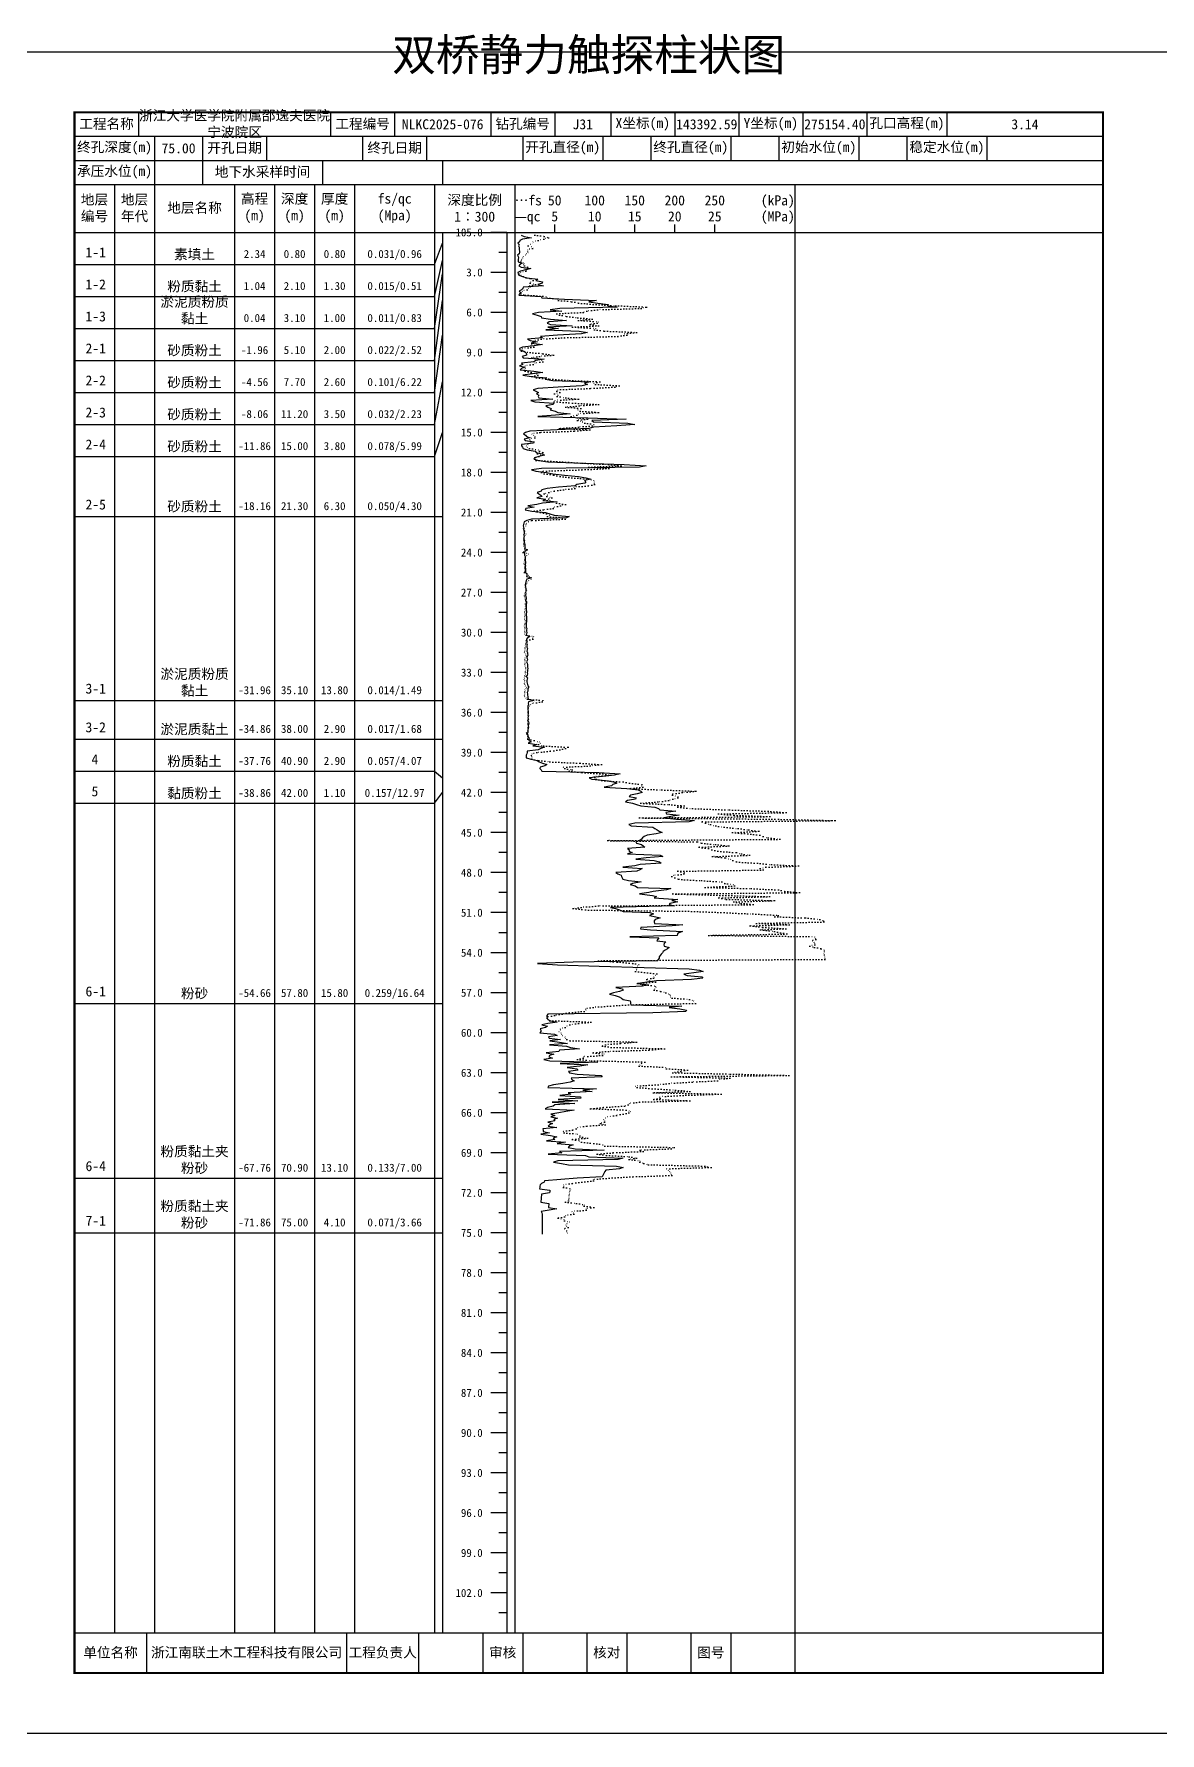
# Model space of a CAD drawing. Extents: x 297 to 65340, y 0 to 425.
# Drawn here: x 9216.9 to 9498.3, y 0 to 424.6 of the extents above; entities that cross this region are included whole.
import ezdxf
from ezdxf.enums import TextEntityAlignment as Align

# ---------------------------------------------------------------- set-up
doc = ezdxf.new("R2010")
doc.units = 0
doc.linetypes.add('DOT', pattern=[6.35, 0, -6.35])
doc.layers.add('FRAME', color=7, linetype='CONTINUOUS')
doc.layers.add('STRATUM', color=7, linetype='CONTINUOUS')
doc.styles.add('ST', font='')
doc.styles.get('ST').set_extended_font_data('SimSun')

msp = doc.modelspace()

# ---------------------------------------------------------------- linework, layer by layer
at = {"layer": 'FRAME', "color": 245, "linetype": 'Continuous'}
msp.add_lwpolyline([(9207, 0), (9504, 0), (9504, 420), (9207, 420)], close=True, dxfattribs=at)
at = {"layer": 'FRAME', "linetype": 'Continuous', "const_width": 0.5}
msp.add_lwpolyline([(9227, 15), (9484, 15), (9484, 405), (9227, 405)], close=True, dxfattribs=at)
at = {"layer": 'FRAME', "color": 0, "linetype": 'Continuous'}
for points in [[(9243, 405), (9243, 399)], [(9291, 405), (9291, 399)], [(9307, 405), (9307, 399)], [(9331, 405), (9331, 399)], [(9347, 405), (9347, 399)], [(9361, 405), (9361, 399)], [(9377, 405), (9377, 399)], [(9393, 405), (9393, 399)], [(9409, 405), (9409, 399)], [(9425, 405), (9425, 399)], [(9445, 405), (9445, 399)], [(9484, 405), (9484, 399)], [(9227, 399), (9484, 399)], [(9247, 399), (9247, 393)], [(9259, 399), (9259, 393)], [(9275, 399), (9275, 393)], [(9299, 399), (9299, 393)], [(9315, 399), (9315, 393)], [(9339, 399), (9339, 393)], [(9359, 399), (9359, 393)], [(9371, 399), (9371, 393)], [(9391, 399), (9391, 393)], [(9403, 399), (9403, 393)], [(9423, 399), (9423, 393)], [(9435, 399), (9435, 393)], [(9455, 399), (9455, 393)], [(9484, 399), (9484, 393)], [(9227, 393), (9484, 393)], [(9247, 393), (9247, 387)], [(9259, 393), (9259, 387)], [(9289, 393), (9289, 387)], [(9319, 393), (9319, 387)], [(9227, 387), (9484, 387)], [(9237, 387), (9237, 25)], [(9247, 387), (9247, 25)], [(9267, 387), (9267, 25)], [(9277, 387), (9277, 25)], [(9287, 387), (9287, 25)], [(9297, 387), (9297, 25)], [(9317, 387), (9317, 25)], [(9337, 387), (9337, 25)], [(9407, 387), (9407, 25)], [(9227, 375), (9484, 375)], [(9319, 375), (9319, 25)], [(9335, 375), (9335, 25)], [(9347, 375), (9347, 377)], [(9357, 375), (9357, 377)], [(9367, 375), (9367, 377)], [(9377, 375), (9377, 377)], [(9387, 375), (9387, 377)], [(9227, 25), (9484, 25)], [(9245, 25), (9245, 15)], [(9295, 25), (9295, 15)], [(9313, 25), (9313, 15)], [(9329, 25), (9329, 15)], [(9339, 25), (9339, 15)], [(9355, 25), (9355, 15)], [(9365, 25), (9365, 15)], [(9381, 25), (9381, 15)], [(9391, 25), (9391, 15)], [(9407, 25), (9407, 15)]]:
    msp.add_lwpolyline(points, dxfattribs=at)
at = {"layer": 'STRATUM', "linetype": 'Continuous'}
for points in [[(9335, 375), (9331, 375)], [(9338.62, 374.33), (9339.34, 374), (9341.2, 373.67), (9338.94, 373.33), (9338.3, 373), (9338.2, 372.67), (9337.82, 372.33), (9338.1, 372), (9337.96, 371.67), (9338.14, 371.33), (9338.14, 371), (9338.1, 370.67), (9338.24, 370.33), (9338.24, 370), (9338.1, 369.67), (9337.72, 369.33), (9337.84, 369), (9337.92, 368.67), (9337.88, 368.33), (9337.86, 368), (9337.9, 367.67), (9338.9, 367.33), (9338.28, 367), (9338.02, 366.67), (9338.62, 366.33), (9341.02, 366), (9339.8, 365.67), (9338.42, 365.33), (9337.82, 365), (9337.84, 364.67), (9338.02, 364.33), (9338.92, 364), (9340, 363.67), (9342.82, 363.33), (9342.24, 363), (9343.94, 362.67), (9343.9, 362.33), (9342.76, 362), (9344.22, 361.67), (9339.14, 361.33), (9339.04, 361), (9338.7, 360.67), (9338.14, 360.33), (9338.42, 360), (9338.18, 359.67), (9338.06, 359.33), (9343.64, 359), (9343.78, 358.67), (9349.46, 358.33), (9357.42, 358), (9355.5, 357.67), (9357.74, 357.33), (9360.32, 357), (9360.24, 356.67), (9362.64, 356.33), (9348.28, 356), (9345.9, 355.67), (9348.78, 355.33), (9342.98, 355), (9341.48, 354.67), (9342.6, 354.33), (9343.62, 354), (9343.68, 353.67), (9345.98, 353.33), (9349.92, 353), (9345.64, 352.67), (9345.1, 352.33), (9345.98, 352), (9351.34, 351.67), (9345.28, 351.33), (9347.96, 351), (9344.74, 350.67), (9353.14, 350.33), (9355.18, 350), (9353.72, 349.67), (9347.7, 349.33), (9343.48, 349), (9343.92, 348.67), (9340.16, 348.33), (9340.9, 348), (9342.72, 347.67), (9341.08, 347.33), (9343.98, 347), (9341.88, 346.67), (9338.94, 346.33), (9338.22, 346), (9338.28, 345.67), (9339.32, 345.33), (9339.8, 345), (9339.96, 344.67), (9339.96, 344.33), (9338.86, 344), (9339.1, 343.67), (9344.38, 343.33), (9342.24, 343), (9341.78, 342.67), (9338.74, 342.33), (9339.04, 342), (9338.16, 341.67), (9339.5, 341.33), (9338.66, 341), (9338.34, 340.67), (9341.8, 340.33), (9344.02, 340), (9341.42, 339.67), (9339.06, 339.33), (9341.08, 339), (9345.02, 338.67), (9344.62, 338.33), (9346.54, 338), (9355.84, 337.67), (9354.42, 337.33), (9355.18, 337), (9353.82, 336.67), (9347.88, 336.33), (9342.78, 336), (9341.6, 335.67), (9342.24, 335.33), (9342.92, 335), (9342.44, 334.67), (9343.04, 334.33), (9342.84, 334), (9343.06, 333.67), (9346.54, 333.33), (9341, 333), (9342.04, 332.67), (9346.78, 332.33), (9346.6, 332), (9344.78, 331.67), (9345.24, 331.33), (9346.1, 331), (9345.9, 330.67), (9347.1, 330.33), (9347.78, 330), (9350.86, 329.67), (9347.22, 329.33), (9342.82, 329), (9355.26, 328.67), (9364.86, 328.33), (9356.28, 328), (9356.7, 327.67), (9365.24, 327.33), (9366.98, 327), (9362.56, 326.67), (9356.68, 326.33), (9355.54, 326), (9347.6, 325.67), (9340.78, 325.33), (9339.68, 325), (9339.24, 324.67), (9339.72, 324.33), (9339.96, 324), (9340.84, 323.67), (9339.36, 323.33), (9339.62, 323), (9341.86, 322.67), (9341.66, 322.33), (9338.72, 322), (9338.74, 321.67), (9338.96, 321.33), (9339.12, 321), (9340.08, 320.67), (9342.08, 320.33), (9342.34, 320), (9343.84, 319.67), (9344.48, 319.33), (9343, 319), (9341.92, 318.67), (9341.8, 318.33), (9343.02, 318), (9345.26, 317.67), (9354.16, 317.33), (9364.38, 317), (9369.84, 316.67), (9368.2, 316.33), (9343.72, 316), (9341.16, 315.67), (9342.26, 315.33), (9344.98, 315), (9346.54, 314.67), (9349.46, 314.33), (9352.94, 314), (9354.76, 313.67), (9356.02, 313.33), (9354.48, 313), (9354.8, 312.67), (9354.56, 312.33), (9352.56, 312), (9352.08, 311.67), (9347.98, 311.33), (9345.14, 311), (9343.8, 310.67), (9343.58, 310.33), (9342.64, 310), (9343.04, 309.67), (9343.54, 309.33), (9343.9, 309), (9342.56, 308.67), (9344.66, 308.33), (9344.04, 308), (9347.64, 307.67), (9343.96, 307.33), (9342.54, 307), (9340.26, 306.67), (9341.86, 306.33), (9339.78, 306), (9339.58, 305.67), (9341.3, 305.33), (9344.66, 305), (9345.82, 304.67), (9346.86, 304.33), (9350.58, 304), (9349.96, 303.67), (9341.16, 303.33), (9340.06, 303), (9339.4, 302.67), (9339.26, 302.33), (9339.22, 302), (9339.14, 301.67), (9339.22, 301.33), (9339.26, 301), (9339.18, 300.67), (9339.46, 300.33), (9339.4, 300), (9339.36, 299.67), (9339.24, 299.33), (9339.36, 299), (9339.32, 298.67), (9339.32, 298.33), (9339.42, 298), (9339.4, 297.67), (9339.42, 297.33), (9339.5, 297), (9339.52, 296.67), (9339.54, 296.33), (9339.44, 296), (9340.2, 295.67), (9339.64, 295.33), (9339.46, 295), (9339.42, 294.67), (9339.48, 294.33), (9339.6, 294), (9339.62, 293.67), (9339.6, 293.33), (9339.62, 293), (9339.68, 292.67), (9339.7, 292.33), (9339.62, 292), (9339.72, 291.67), (9339.62, 291.33), (9339.66, 291), (9339.7, 290.67), (9339.72, 290.33), (9339.66, 290), (9340, 289.67), (9340.06, 289.33), (9339.96, 289), (9341.2, 288.67), (9340, 288.33), (9339.88, 288), (9339.76, 287.67), (9339.68, 287.33), (9339.62, 287), (9339.64, 286.67), (9339.68, 286.33), (9339.78, 286), (9339.78, 285.67), (9339.78, 285.33), (9339.74, 285), (9339.78, 284.67), (9339.68, 284.33), (9339.8, 284), (9339.86, 283.67), (9339.86, 283.33), (9339.74, 283), (9339.98, 282.67), (9339.92, 282.33), (9339.9, 282), (9339.9, 281.67), (9339.9, 281.33), (9339.9, 281), (9339.86, 280.67), (9339.96, 280.33), (9339.92, 280), (9339.9, 279.67), (9339.88, 279.33), (9339.96, 279), (9339.96, 278.67), (9339.94, 278.33), (9339.96, 278), (9339.94, 277.67), (9339.84, 277.33), (9339.88, 277), (9339.88, 276.67), (9339.9, 276.33), (9340.04, 276), (9339.94, 275.67), (9339.96, 275.33), (9340.02, 275), (9339.96, 274.67), (9339.9, 274.33), (9340.76, 274), (9340.16, 273.67), (9339.96, 273.33), (9339.98, 273), (9340.08, 272.67), (9339.96, 272.33), (9340.08, 272), (9340.04, 271.67), (9340.04, 271.33), (9340.2, 271), (9340.1, 270.67), (9340, 270.33), (9340.18, 270), (9340.16, 269.67), (9340.32, 269.33), (9340.12, 269), (9340.06, 268.67), (9340.24, 268.33), (9340.08, 268), (9339.96, 267.67), (9340.14, 267.33), (9340.22, 267), (9340.16, 266.67), (9340.2, 266.33), (9340.3, 266), (9340.22, 265.67), (9340.2, 265.33), (9340.08, 265), (9340.24, 264.67), (9340.08, 264.33), (9339.88, 264), (9340.2, 263.67), (9340.12, 263.33), (9340.06, 263), (9340.06, 262.67), (9340.14, 262.33), (9340.22, 262), (9340.28, 261.67), (9340.54, 261.33), (9340.32, 261), (9340.26, 260.67), (9340.26, 260.33), (9340.08, 260), (9340.2, 259.67), (9340.24, 259.33), (9340.28, 259), (9340.32, 258.67), (9340.44, 258.33), (9341.9, 258), (9340.44, 257.67), (9340.4, 257.33), (9340.44, 257), (9340.26, 256.67), (9340.32, 256.33), (9340.28, 256), (9340.26, 255.67), (9340.4, 255.33), (9340.36, 255), (9340.34, 254.67), (9340.26, 254.33), (9340.4, 254), (9340.32, 253.67), (9340.48, 253.33), (9340.32, 253), (9340.46, 252.67), (9340.52, 252.33), (9340.46, 252), (9340.4, 251.67), (9340.46, 251.33), (9340.34, 251), (9340.26, 250.67), (9340.26, 250.33), (9340.32, 250), (9339.92, 249.67), (9340.32, 249.33), (9340.28, 249), (9340.52, 248.67), (9340.6, 248.33), (9340.52, 248), (9341.14, 247.67), (9340.4, 247.33), (9342.5, 247), (9341.54, 246.67), (9344.48, 246.33), (9343.5, 246), (9342.84, 245.67), (9340.14, 245.33), (9340.08, 245), (9340, 244.67), (9339.9, 244.33), (9339.9, 244), (9339.9, 243.67), (9341.14, 243.33), (9342.64, 243), (9343.08, 242.67), (9343.92, 242.33), (9345.02, 242), (9344.5, 241.67), (9343.34, 241.33), (9343.32, 241), (9343.64, 240.67), (9343.78, 240.33), (9358, 240), (9363.36, 239.67), (9361.9, 239.33), (9358.98, 239), (9355.64, 238.67), (9356.3, 238.33), (9359.68, 238), (9361.66, 237.67), (9362.5, 237.33), (9361.54, 237), (9361.16, 236.67), (9359.36, 236.33), (9365.04, 236), (9367.84, 235.67), (9368.54, 235.33), (9368.82, 235), (9367.64, 234.67), (9365.96, 234.33), (9365.64, 234), (9367.32, 233.67), (9367.18, 233.33), (9365.18, 233), (9364.66, 232.67), (9366.4, 232.33), (9367.46, 232), (9368.56, 231.67), (9371.98, 231.33), (9372.92, 231), (9373.24, 230.67), (9377.3, 230.33), (9374.8, 230), (9374.9, 229.67), (9378.1, 229.33), (9376.02, 229), (9374.38, 228.67), (9377.42, 228.33), (9381.92, 228), (9380.6, 227.67), (9367.04, 227.33), (9365.5, 227), (9366.14, 226.67), (9371.52, 226.33), (9371.98, 226), (9372.64, 225.67), (9373.14, 225.33), (9373.84, 225), (9372.38, 224.67), (9370.14, 224.33), (9369.32, 224), (9368.96, 223.67), (9368.72, 223.33), (9368.3, 223), (9367.28, 222.67), (9367.44, 222.33), (9368.72, 222), (9369.14, 221.67), (9369.5, 221.33), (9365.22, 221), (9365.68, 220.67), (9365.48, 220.33), (9366.32, 220), (9365.18, 219.67), (9373.34, 219.33), (9374.04, 219), (9369.82, 218.67), (9367.24, 218.33), (9371.82, 218), (9373.18, 217.67), (9373.64, 217.33), (9368.38, 217), (9367, 216.67), (9364.02, 216.33), (9368.86, 216), (9368.28, 215.67), (9367.56, 215.33), (9362.28, 215), (9362.76, 214.67), (9363.6, 214.33), (9363.72, 214), (9363.82, 213.67), (9364.06, 213.33), (9365.44, 213), (9368.58, 212.67), (9366.44, 212.33), (9365.86, 212), (9367.12, 211.67), (9367.72, 211.33), (9376.02, 211), (9374.94, 210.67), (9371.58, 210.33), (9370.5, 210), (9368.22, 209.67), (9371.42, 209.33), (9372.46, 209), (9371.84, 208.67), (9377.76, 208.33), (9376.24, 208), (9377.78, 207.67), (9375.74, 207.33), (9375.64, 207), (9376.92, 206.67), (9360.96, 206.33), (9362.16, 206), (9363.2, 205.67), (9364.12, 205.33), (9370.78, 205), (9371.66, 204.67), (9370.7, 204.33), (9372.28, 204), (9373.36, 203.67), (9372.14, 203.33), (9371.86, 203), (9371.88, 202.67), (9371.9, 202.33), (9379.02, 202), (9376.34, 201.67), (9368.52, 201.33), (9368.42, 201), (9370.96, 200.67), (9378.92, 200.33), (9378, 200), (9377.7, 199.67), (9377.6, 199.33), (9365.74, 199), (9372.98, 198.67), (9372.68, 198.33), (9372.5, 198), (9374.74, 197.67), (9374.32, 197.33), (9374.3, 197), (9374.32, 196.67), (9375.64, 196.33), (9375.18, 196), (9374.56, 195.67), (9374.1, 195.33), (9373.9, 195), (9373.6, 194.67), (9373.36, 194.33), (9373.14, 194), (9373.08, 193.67), (9372.88, 193.33), (9372.56, 193), (9351.6, 192.67), (9342.68, 192.33), (9347.66, 192), (9358.14, 191.67), (9369.32, 191.33), (9380.58, 191), (9383.16, 190.67), (9384.08, 190.33), (9381.76, 190), (9379.24, 189.67), (9380.08, 189.33), (9383.8, 189), (9384.02, 188.67), (9381.2, 188.33), (9372.4, 188), (9369.98, 187.67), (9367.86, 187.33), (9370.42, 187), (9368.96, 186.67), (9362.24, 186.33), (9363.94, 186), (9364.14, 185.67), (9363.22, 185.33), (9361.68, 185), (9360.68, 184.67), (9362.1, 184.33), (9363.14, 184), (9363.66, 183.67), (9364.12, 183.33), (9365.86, 183), (9365.9, 182.67), (9365.96, 182.33), (9366, 182), (9378.78, 181.67), (9375.56, 181.33), (9378.24, 181), (9379.92, 180.67), (9379.8, 180.33), (9371.5, 180), (9345.28, 179.67), (9345, 179.33), (9345.04, 179), (9345.12, 178.67), (9345.24, 178.33), (9345.96, 178), (9347.62, 177.67), (9345.24, 177.33), (9343.76, 177), (9345.18, 176.67), (9344.7, 176.33), (9343.4, 176), (9343.52, 175.67), (9343.56, 175.33), (9343.24, 175), (9346.94, 174.67), (9347.58, 174.33), (9345.44, 174), (9345.58, 173.67), (9348.44, 173.33), (9345.78, 173), (9348.16, 172.67), (9350.22, 172.33), (9345.7, 172), (9349.96, 171.67), (9350.94, 171.33), (9353.22, 171), (9348.2, 170.67), (9348.04, 170.33), (9344.86, 170), (9346.74, 169.67), (9345.66, 169.33), (9345.54, 169), (9346.46, 168.67), (9344.3, 168.33), (9345.82, 168), (9357.78, 167.67), (9348.34, 167.33), (9355.3, 167), (9353.26, 166.67), (9350.14, 166.33), (9352.64, 166), (9352.76, 165.67), (9350.42, 165.33), (9350.66, 165), (9352.58, 164.67), (9358.6, 164.33), (9358.88, 164), (9351.14, 163.67), (9351.24, 163.33), (9351.86, 163), (9350.84, 162.67), (9349.06, 162.33), (9346.7, 162), (9345.44, 161.67), (9345.26, 161.33), (9357.42, 161), (9354, 160.67), (9356.4, 160.33), (9350.32, 160), (9351, 159.67), (9348.24, 159.33), (9353.46, 159), (9353.5, 158.67), (9347.88, 158.33), (9352.74, 158), (9346.36, 157.67), (9352.06, 157.33), (9347.02, 157), (9346.6, 156.67), (9345.16, 156.33), (9344.6, 156), (9351.88, 155.67), (9349.8, 155.33), (9348.02, 155), (9346, 154.67), (9347, 154.33), (9346.06, 154), (9347.66, 153.67), (9346.76, 153.33), (9347.06, 153), (9345.32, 152.67), (9346.46, 152.33), (9345.66, 152), (9345.36, 151.67), (9347.54, 151.33), (9344.06, 151), (9344.12, 150.67), (9344.14, 150.33), (9345.7, 150), (9343.54, 149.67), (9345.96, 149.33), (9347.5, 149), (9346.6, 148.67), (9347.04, 148.33), (9344.96, 148), (9349.7, 147.67), (9347.6, 147.33), (9351.6, 147), (9350.62, 146.67), (9350.32, 146.33), (9352.08, 146), (9359.32, 145.67), (9348.22, 145.33), (9348.8, 145), (9345.4, 144.67), (9354.68, 144.33), (9355.56, 144), (9364.04, 143.67), (9362.78, 143.33), (9347.82, 143), (9346.68, 142.67), (9348.66, 142.33), (9350.46, 142), (9362.4, 141.67), (9364.08, 141.33), (9363.2, 141), (9359.8, 140.67), (9359.54, 140.33), (9359.32, 140), (9359.16, 139.67), (9359, 139.33), (9358.88, 139), (9352.62, 138.67), (9348.54, 138.33), (9344.48, 138), (9344.4, 137.67), (9343.68, 137.33), (9343.4, 137), (9343.32, 136.67), (9343.28, 136.33), (9343.22, 136), (9345.82, 135.67), (9345.74, 135.33), (9345.7, 135), (9343.68, 134.67), (9343.66, 134.33), (9343.62, 134), (9343.58, 133.67), (9343.58, 133.33), (9343.56, 133), (9343.54, 132.67), (9345.52, 132.33), (9345.5, 132), (9345.44, 131.67), (9345.44, 131.33), (9347.56, 131), (9345.58, 130.67), (9343.58, 130.33), (9343.74, 130), (9343.84, 129.67), (9343.86, 129.33), (9343.88, 129), (9343.88, 128.67), (9343.86, 128.33), (9343.86, 128), (9343.86, 127.67), (9343.86, 127.33), (9343.86, 127), (9343.86, 126.67), (9343.86, 126.33), (9343.86, 126), (9343.84, 125.67), (9343.84, 125.33), (9343.84, 125), (9343.84, 124.67)], [(9317, 367), (9319, 372.33)], [(9335, 370), (9333, 370)], [(9227, 367), (9237, 367)], [(9237, 367), (9247, 367)], [(9247, 367), (9267, 367)], [(9267, 367), (9277, 367)], [(9277, 367), (9287, 367)], [(9287, 367), (9297, 367)], [(9297, 367), (9317, 367)], [(9317, 359), (9319, 368)], [(9317, 351), (9319, 364.67)], [(9335, 365), (9331, 365)], [(9227, 359), (9237, 359)], [(9237, 359), (9247, 359)], [(9247, 359), (9267, 359)], [(9267, 359), (9277, 359)], [(9277, 359), (9287, 359)], [(9287, 359), (9297, 359)], [(9297, 359), (9317, 359)], [(9317, 343), (9319, 358)], [(9335, 360), (9333, 360)], [(9335, 355), (9331, 355)], [(9227, 351), (9237, 351)], [(9237, 351), (9247, 351)], [(9247, 351), (9267, 351)], [(9267, 351), (9277, 351)], [(9277, 351), (9287, 351)], [(9287, 351), (9297, 351)], [(9297, 351), (9317, 351)], [(9317, 335), (9319, 349.33)], [(9335, 350), (9333, 350)], [(9335, 345), (9331, 345)], [(9227, 343), (9237, 343)], [(9237, 343), (9247, 343)], [(9247, 343), (9267, 343)], [(9267, 343), (9277, 343)], [(9277, 343), (9287, 343)], [(9287, 343), (9297, 343)], [(9297, 343), (9317, 343)], [(9335, 340), (9333, 340)], [(9317, 327), (9319, 337.67)], [(9227, 335), (9237, 335)], [(9237, 335), (9247, 335)], [(9247, 335), (9267, 335)], [(9267, 335), (9277, 335)], [(9277, 335), (9287, 335)], [(9287, 335), (9297, 335)], [(9297, 335), (9317, 335)], [(9335, 335), (9331, 335)], [(9227, 327), (9237, 327)], [(9237, 327), (9247, 327)], [(9247, 327), (9267, 327)], [(9267, 327), (9277, 327)], [(9277, 327), (9287, 327)], [(9287, 327), (9297, 327)], [(9297, 327), (9317, 327)], [(9335, 330), (9333, 330)], [(9317, 319), (9319, 325)], [(9335, 325), (9331, 325)], [(9227, 319), (9237, 319)], [(9237, 319), (9247, 319)], [(9247, 319), (9267, 319)], [(9267, 319), (9277, 319)], [(9277, 319), (9287, 319)], [(9287, 319), (9297, 319)], [(9297, 319), (9317, 319)], [(9335, 320), (9333, 320)], [(9335, 315), (9331, 315)], [(9335, 310), (9333, 310)], [(9227, 304), (9237, 304)], [(9237, 304), (9247, 304)], [(9247, 304), (9267, 304)], [(9267, 304), (9277, 304)], [(9277, 304), (9287, 304)], [(9287, 304), (9297, 304)], [(9297, 304), (9317, 304)], [(9317, 304), (9319, 304)], [(9335, 305), (9331, 305)], [(9335, 300), (9333, 300)], [(9335, 295), (9331, 295)], [(9335, 290), (9333, 290)], [(9335, 285), (9331, 285)], [(9335, 280), (9333, 280)], [(9335, 275), (9331, 275)], [(9335, 270), (9333, 270)], [(9335, 265), (9331, 265)], [(9335, 260), (9333, 260)], [(9227, 258), (9237, 258)], [(9237, 258), (9247, 258)], [(9247, 258), (9267, 258)], [(9267, 258), (9277, 258)], [(9277, 258), (9287, 258)], [(9287, 258), (9297, 258)], [(9297, 258), (9317, 258)], [(9317, 258), (9319, 258)], [(9335, 255), (9331, 255)], [(9227, 248.33), (9237, 248.33)], [(9237, 248.33), (9247, 248.33)], [(9247, 248.33), (9267, 248.33)], [(9267, 248.33), (9277, 248.33)], [(9277, 248.33), (9287, 248.33)], [(9287, 248.33), (9297, 248.33)], [(9297, 248.33), (9317, 248.33)], [(9317, 248.33), (9319, 248.33)], [(9335, 250), (9333, 250)], [(9335, 245), (9331, 245)], [(9227, 240.33), (9237, 240.33)], [(9237, 240.33), (9247, 240.33)], [(9247, 240.33), (9267, 240.33)], [(9267, 240.33), (9277, 240.33)], [(9277, 240.33), (9287, 240.33)], [(9287, 240.33), (9297, 240.33)], [(9297, 240.33), (9317, 240.33)], [(9317, 240.33), (9319, 238.67)], [(9335, 240), (9333, 240)], [(9317, 232.33), (9319, 235)], [(9335, 235), (9331, 235)], [(9227, 232.33), (9237, 232.33)], [(9237, 232.33), (9247, 232.33)], [(9247, 232.33), (9267, 232.33)], [(9267, 232.33), (9277, 232.33)], [(9277, 232.33), (9287, 232.33)], [(9287, 232.33), (9297, 232.33)], [(9297, 232.33), (9317, 232.33)], [(9335, 230), (9333, 230)], [(9335, 225), (9331, 225)], [(9335, 220), (9333, 220)], [(9335, 215), (9331, 215)], [(9335, 210), (9333, 210)], [(9335, 205), (9331, 205)], [(9335, 200), (9333, 200)], [(9335, 195), (9331, 195)], [(9335, 190), (9333, 190)], [(9335, 185), (9331, 185)], [(9227, 182.33), (9237, 182.33)], [(9237, 182.33), (9247, 182.33)], [(9247, 182.33), (9267, 182.33)], [(9267, 182.33), (9277, 182.33)], [(9277, 182.33), (9287, 182.33)], [(9287, 182.33), (9297, 182.33)], [(9297, 182.33), (9317, 182.33)], [(9317, 182.33), (9319, 182.33)], [(9335, 180), (9333, 180)], [(9335, 175), (9331, 175)], [(9335, 170), (9333, 170)], [(9335, 165), (9331, 165)], [(9335, 160), (9333, 160)], [(9335, 155), (9331, 155)], [(9335, 150), (9333, 150)], [(9335, 145), (9331, 145)], [(9227, 138.67), (9237, 138.67)], [(9237, 138.67), (9247, 138.67)], [(9247, 138.67), (9267, 138.67)], [(9267, 138.67), (9277, 138.67)], [(9277, 138.67), (9287, 138.67)], [(9287, 138.67), (9297, 138.67)], [(9297, 138.67), (9317, 138.67)], [(9317, 138.67), (9319, 138.67)], [(9335, 140), (9333, 140)], [(9335, 135), (9331, 135)], [(9335, 130), (9333, 130)], [(9227, 125), (9237, 125)], [(9237, 125), (9247, 125)], [(9247, 125), (9267, 125)], [(9267, 125), (9277, 125)], [(9277, 125), (9287, 125)], [(9287, 125), (9297, 125)], [(9297, 125), (9317, 125)], [(9317, 125), (9319, 125)], [(9335, 125), (9331, 125)], [(9335, 120), (9333, 120)], [(9335, 115), (9331, 115)], [(9335, 110), (9333, 110)], [(9335, 105), (9331, 105)], [(9335, 100), (9333, 100)], [(9335, 95), (9331, 95)], [(9335, 90), (9333, 90)], [(9335, 85), (9331, 85)], [(9335, 80), (9333, 80)], [(9335, 75), (9331, 75)], [(9335, 70), (9333, 70)], [(9335, 65), (9331, 65)], [(9335, 60), (9333, 60)], [(9335, 55), (9331, 55)], [(9335, 50), (9333, 50)], [(9335, 45), (9331, 45)], [(9335, 40), (9333, 40)], [(9335, 35), (9331, 35)], [(9335, 30), (9333, 30)]]:
    msp.add_lwpolyline(points, dxfattribs=at)
at = {"layer": 'STRATUM', "linetype": 'DOT', "ltscale": 0.1}
msp.add_lwpolyline([(9342, 374.33), (9344.38, 374), (9345.48, 373.67), (9344.28, 373.33), (9342.9, 373), (9341.6, 372.67), (9341.4, 372.33), (9341.04, 372), (9340.4, 371.67), (9341.82, 371.33), (9341.46, 371), (9340.18, 370.67), (9340.16, 370.33), (9340.34, 370), (9340.06, 369.67), (9339.7, 369.33), (9339.2, 369), (9339, 368.67), (9338.78, 368.33), (9338.62, 368), (9338.54, 367.67), (9339.36, 367.33), (9339.2, 367), (9339.44, 366.67), (9340.18, 366.33), (9339.5, 366), (9339.92, 365.67), (9339.82, 365.33), (9338.54, 365), (9338.2, 364.67), (9338.54, 364.33), (9339.14, 364), (9339.88, 363.67), (9341.04, 363.33), (9341.6, 363), (9340.94, 362.67), (9340.88, 362.33), (9342.16, 362), (9340.66, 361.67), (9340.84, 361.33), (9340.56, 361), (9340.1, 360.67), (9338.92, 360.33), (9338.66, 360), (9338.52, 359.67), (9339.62, 359.33), (9344.78, 359), (9345.06, 358.67), (9347.8, 358.33), (9347.96, 358), (9351.3, 357.67), (9352.94, 357.33), (9356.62, 357), (9362.24, 356.67), (9369.96, 356.33), (9368.64, 356), (9357.66, 355.67), (9355.02, 355.33), (9354.14, 355), (9347.5, 354.67), (9348.16, 354.33), (9350.04, 354), (9352.8, 353.67), (9356.36, 353.33), (9352.92, 353), (9357.9, 352.67), (9357.6, 352.33), (9355.9, 352), (9357.98, 351.67), (9351.44, 351.33), (9357.22, 351), (9356.92, 350.67), (9359.48, 350.33), (9367.42, 350), (9364.44, 349.67), (9365.02, 349.33), (9362.76, 349), (9349.46, 348.67), (9343.62, 348.33), (9342.12, 348), (9341.54, 347.67), (9341.52, 347.33), (9341.22, 347), (9341.02, 346.67), (9341.8, 346.33), (9338.94, 346), (9338.78, 345.67), (9338.7, 345.33), (9340.84, 345), (9344.1, 344.67), (9346.7, 344.33), (9343.22, 344), (9341.28, 343.67), (9343.66, 343.33), (9343.66, 343), (9344.02, 342.67), (9342.08, 342.33), (9341.58, 342), (9339.6, 341.67), (9339.54, 341.33), (9339.62, 341), (9339.48, 340.67), (9339.62, 340.33), (9341.12, 340), (9342.48, 339.67), (9342.78, 339.33), (9341.34, 339), (9342.48, 338.67), (9345.82, 338.33), (9350.76, 338), (9358.24, 337.67), (9356.8, 337.33), (9357.18, 337), (9363.12, 336.67), (9362, 336.33), (9355.8, 336), (9347.72, 335.67), (9347.54, 335.33), (9348.3, 335), (9346.98, 334.67), (9347.82, 334.33), (9347.64, 334), (9349.74, 333.67), (9352.92, 333.33), (9347.06, 333), (9346.9, 332.67), (9351.46, 332.33), (9357.98, 332), (9353.12, 331.67), (9349.74, 331.33), (9353.52, 331), (9352.78, 330.67), (9353.32, 330.33), (9357.92, 330), (9352.96, 329.67), (9352.52, 329.33), (9351.14, 329), (9352.66, 328.67), (9355.18, 328.33), (9352.66, 328), (9353.9, 327.67), (9354.5, 327.33), (9356.84, 327), (9356.32, 326.67), (9352.92, 326.33), (9348.16, 326), (9355.74, 325.67), (9351.74, 325.33), (9343.32, 325), (9341.32, 324.67), (9341.74, 324.33), (9342.06, 324), (9342, 323.67), (9340.7, 323.33), (9340.82, 323), (9341.02, 322.67), (9340.7, 322.33), (9340.38, 322), (9339.86, 321.67), (9340.12, 321.33), (9340.7, 321), (9342.86, 320.67), (9343.18, 320.33), (9344, 320), (9342.66, 319.67), (9343.6, 319.33), (9343.04, 319), (9342.14, 318.67), (9342.1, 318.33), (9342.36, 318), (9348.24, 317.67), (9353.86, 317.33), (9360.46, 317), (9363.62, 316.67), (9355.54, 316.33), (9360.52, 316), (9353.74, 315.67), (9343.94, 315.33), (9343.7, 315), (9344.38, 314.67), (9346.78, 314.33), (9348.34, 314), (9351.28, 313.67), (9355.42, 313.33), (9356.68, 313), (9356.82, 312.67), (9356.84, 312.33), (9356.98, 312), (9355.34, 311.67), (9351.8, 311.33), (9352.02, 311), (9349.2, 310.67), (9346.84, 310.33), (9345.52, 310), (9344.4, 309.67), (9345.18, 309.33), (9345.04, 309), (9346.26, 308.67), (9345.42, 308.33), (9345.08, 308), (9346.98, 307.67), (9347.48, 307.33), (9349.72, 307), (9348.42, 306.67), (9346.78, 306.33), (9346.64, 306), (9344.1, 305.67), (9341.88, 305.33), (9343.44, 305), (9344.98, 304.67), (9345.66, 304.33), (9345.2, 304), (9349.02, 303.67), (9349.62, 303.33), (9341.24, 303), (9340.48, 302.67), (9339.94, 302.33), (9339.76, 302), (9339.74, 301.67), (9339.28, 301.33), (9339.08, 301), (9339.26, 300.67), (9339.32, 300.33), (9339.38, 300), (9339.82, 299.67), (9339.6, 299.33), (9339.38, 299), (9339.22, 298.67), (9339.18, 298.33), (9339.16, 298), (9339.22, 297.67), (9339.24, 297.33), (9339.22, 297), (9339.24, 296.67), (9339.64, 296.33), (9339.62, 296), (9339.54, 295.67), (9339.2, 295.33), (9339.12, 295), (9340.48, 294.67), (9339.96, 294.33), (9339.8, 294), (9339.52, 293.67), (9339.44, 293.33), (9339.46, 293), (9339.38, 292.67), (9339.28, 292.33), (9339.36, 292), (9339.44, 291.67), (9339.5, 291.33), (9339.42, 291), (9339.46, 290.67), (9339.48, 290.33), (9339.44, 290), (9340.12, 289.67), (9340.36, 289.33), (9340.6, 289), (9341.02, 288.67), (9341.14, 288.33), (9340.54, 288), (9340.04, 287.67), (9339.96, 287.33), (9339.8, 287), (9339.72, 286.67), (9339.62, 286.33), (9339.72, 286), (9340.04, 285.67), (9339.84, 285.33), (9339.62, 285), (9339.5, 284.67), (9339.4, 284.33), (9339.38, 284), (9339.54, 283.67), (9339.6, 283.33), (9339.76, 283), (9339.68, 282.67), (9339.62, 282.33), (9339.6, 282), (9339.62, 281.67), (9339.88, 281.33), (9339.6, 281), (9339.6, 280.67), (9339.48, 280.33), (9339.48, 280), (9339.54, 279.67), (9339.6, 279.33), (9339.48, 279), (9339.48, 278.67), (9339.48, 278.33), (9339.6, 278), (9339.62, 277.67), (9339.54, 277.33), (9339.44, 277), (9339.36, 276.67), (9339.46, 276.33), (9339.56, 276), (9339.46, 275.67), (9339.48, 275.33), (9339.5, 275), (9339.48, 274.67), (9339.86, 274.33), (9341.76, 274), (9341.48, 273.67), (9341.52, 273.33), (9339.76, 273), (9339.76, 272.67), (9339.7, 272.33), (9339.74, 272), (9339.68, 271.67), (9339.52, 271.33), (9339.52, 271), (9339.54, 270.67), (9339.5, 270.33), (9339.38, 270), (9339.68, 269.67), (9339.76, 269.33), (9339.92, 269), (9339.52, 268.67), (9339.44, 268.33), (9339.52, 268), (9339.52, 267.67), (9339.52, 267.33), (9339.44, 267), (9339.52, 266.67), (9339.74, 266.33), (9339.68, 266), (9339.68, 265.67), (9339.64, 265.33), (9339.6, 265), (9339.68, 264.67), (9339.44, 264.33), (9339.54, 264), (9339.44, 263.67), (9339.32, 263.33), (9339.44, 263), (9339.52, 262.67), (9339.38, 262.33), (9339.42, 262), (9339.58, 261.67), (9340.02, 261.33), (9339.84, 261), (9339.6, 260.67), (9339.48, 260.33), (9339.48, 260), (9339.42, 259.67), (9339.38, 259.33), (9339.48, 259), (9339.76, 258.67), (9340.22, 258.33), (9344.14, 258), (9343.9, 257.67), (9341.48, 257.33), (9341.06, 257), (9340.72, 256.67), (9340.34, 256.33), (9340.38, 256), (9340.3, 255.67), (9340.3, 255.33), (9340.24, 255), (9340.36, 254.67), (9340.46, 254.33), (9340.36, 254), (9340.3, 253.67), (9340.32, 253.33), (9340.22, 253), (9340.16, 252.67), (9340.22, 252.33), (9340.22, 252), (9340.26, 251.67), (9340.2, 251.33), (9340.3, 251), (9340.24, 250.67), (9340.32, 250.33), (9339.86, 250), (9340.34, 249.67), (9340.26, 249.33), (9340.16, 249), (9340.22, 248.67), (9340.3, 248.33), (9341.9, 248), (9343.1, 247.67), (9343.48, 247.33), (9342.96, 247), (9344.2, 246.67), (9350.4, 246.33), (9349.7, 246), (9348.24, 245.67), (9345.86, 245.33), (9342.54, 245), (9341.28, 244.67), (9341.14, 244.33), (9341.18, 244), (9341.28, 243.67), (9341.24, 243.33), (9343.06, 243), (9345.8, 242.67), (9353.38, 242.33), (9358.66, 242), (9355.88, 241.67), (9349.12, 241.33), (9349.5, 241), (9351.34, 240.67), (9350.58, 240.33), (9353.86, 240), (9359.02, 239.67), (9361.06, 239.33), (9356.8, 239), (9356.9, 238.67), (9357.32, 238.33), (9358.78, 238), (9364.12, 237.67), (9365.7, 237.33), (9368.96, 237), (9368.66, 236.67), (9369.02, 236.33), (9365.92, 236), (9373.78, 235.67), (9382.3, 235.33), (9378.82, 235), (9376.42, 234.67), (9376.4, 234.33), (9377.8, 234), (9377.8, 233.67), (9376.54, 233.33), (9375.4, 233), (9372.78, 232.67), (9368.56, 232.33), (9375.56, 232), (9379.34, 231.67), (9377.8, 231.33), (9381.42, 231), (9390.7, 230.67), (9400.3, 230.33), (9404.84, 230), (9387.96, 229.67), (9391.84, 229.33), (9400.72, 229), (9368.22, 228.67), (9402.88, 228.33), (9417.06, 228), (9383.86, 227.67), (9384.66, 227.33), (9385.94, 227), (9387.24, 226.67), (9389.34, 226.33), (9392.86, 226), (9395.54, 225.67), (9398, 225.33), (9391.46, 225), (9395.24, 224.67), (9398.22, 224.33), (9399.1, 224), (9400.36, 223.67), (9403.28, 223.33), (9360.28, 223), (9382.72, 222.67), (9383.74, 222.33), (9387.14, 222), (9390.54, 221.67), (9383.12, 221.33), (9385.44, 221), (9386.3, 220.67), (9387.78, 220.33), (9392.4, 220), (9393.64, 219.67), (9395.68, 219.33), (9386.46, 219), (9389.7, 218.67), (9390.9, 218.33), (9391.54, 218), (9392.44, 217.67), (9397.64, 217.33), (9401.2, 217), (9407.94, 216.67), (9399.78, 216.33), (9398.38, 216), (9399.12, 215.67), (9377.8, 215.33), (9379.34, 215), (9379.3, 214.67), (9376.8, 214.33), (9376.3, 214), (9377, 213.67), (9378, 213.33), (9383.68, 213), (9388.72, 212.67), (9389.48, 212.33), (9391.62, 212), (9391.94, 211.67), (9384.62, 211.33), (9396.12, 211), (9402.88, 210.67), (9404.48, 210.33), (9408.18, 210), (9376.5, 209.67), (9388.3, 209.33), (9400.68, 209), (9388.04, 208.67), (9389.94, 208.33), (9401.94, 208), (9391.74, 207.67), (9393.58, 207.33), (9396.58, 207), (9357.9, 206.67), (9353.58, 206.33), (9351.62, 206), (9354.7, 205.67), (9381.18, 205.33), (9389.34, 205), (9396.5, 204.67), (9402.8, 204.33), (9401.98, 204), (9409.64, 203.67), (9413.26, 203.33), (9414.18, 203), (9414.26, 202.67), (9397.44, 202.33), (9405.62, 202), (9395.84, 201.67), (9399.02, 201.33), (9404.76, 201), (9398.42, 200.67), (9401.96, 200.33), (9403.42, 200), (9405.02, 199.67), (9385.54, 199.33), (9411.94, 199), (9412.12, 198.67), (9412.24, 198.33), (9411.3, 198), (9411.78, 197.67), (9411.92, 197.33), (9412.04, 197), (9410.74, 196.67), (9411.92, 196.33), (9413.58, 196), (9414.38, 195.67), (9414.34, 195.33), (9414.28, 195), (9414.34, 194.67), (9414.34, 194.33), (9414.4, 194), (9414.48, 193.67), (9414.5, 193.33), (9357.98, 193), (9362.66, 192.67), (9366.48, 192.33), (9368.14, 192), (9367.66, 191.67), (9367.18, 191.33), (9367.4, 191), (9367.54, 190.67), (9367.22, 190.33), (9370.2, 190), (9372.8, 189.67), (9372.22, 189.33), (9371.82, 189), (9371.7, 188.67), (9370.02, 188.33), (9370.68, 188), (9372.16, 187.67), (9367.66, 187.33), (9368.92, 187), (9372.06, 186.67), (9372.32, 186.33), (9371.96, 186), (9371.82, 185.67), (9373.54, 185.33), (9374.74, 185), (9375.68, 184.67), (9375.84, 184.33), (9375.88, 184), (9376.32, 183.67), (9380.66, 183.33), (9381.72, 183), (9381.82, 182.67), (9382.14, 182.33), (9366.16, 182), (9360.9, 181.67), (9356.6, 181.33), (9354.7, 181), (9354.86, 180.67), (9354.38, 180.33), (9350.62, 180), (9348.86, 179.67), (9346.92, 179.33), (9345.4, 179), (9344.94, 178.67), (9345.38, 178.33), (9345.8, 178), (9356.06, 177.67), (9352.92, 177.33), (9350.76, 177), (9350.1, 176.67), (9349.64, 176.33), (9348.36, 176), (9348.52, 175.67), (9348, 175.33), (9348.52, 175), (9348.68, 174.67), (9348.92, 174.33), (9349.54, 174), (9349.72, 173.67), (9350, 173.33), (9350.86, 173), (9367.44, 172.67), (9363.34, 172.33), (9359.72, 172), (9358.9, 171.67), (9361.14, 171.33), (9374.4, 171), (9370.48, 170.67), (9360.44, 170.33), (9356.62, 170), (9359.32, 169.67), (9358.96, 169.33), (9354.24, 169), (9354.1, 168.67), (9352.66, 168.33), (9356.22, 168), (9369.5, 167.67), (9368.66, 167.33), (9368.32, 167), (9368.08, 166.67), (9374.72, 166.33), (9374.96, 166), (9380.16, 165.67), (9378.52, 165.33), (9376.54, 165), (9390.92, 164.67), (9405.54, 164.33), (9376.22, 164), (9390.78, 163.67), (9388.18, 163.33), (9387.64, 163), (9381.34, 162.67), (9375.62, 162.33), (9372.82, 162), (9367.18, 161.67), (9367.58, 161.33), (9371.38, 161), (9377.18, 160.67), (9380.8, 160.33), (9371.66, 160), (9388.62, 159.67), (9379.06, 159.33), (9373.2, 159), (9373.34, 158.67), (9371.8, 158.33), (9380.74, 158), (9368.2, 157.67), (9365.7, 157.33), (9365.36, 157), (9364.4, 156.67), (9359.08, 156.33), (9355.98, 156), (9364.82, 155.67), (9365.92, 155.33), (9365.54, 155), (9364.08, 154.67), (9362.4, 154.33), (9360.26, 154), (9359.78, 153.67), (9359.2, 153.33), (9359.48, 153), (9359.44, 152.67), (9358.42, 152.33), (9359.6, 152), (9354.92, 151.67), (9352.76, 151.33), (9352.34, 151), (9351.44, 150.67), (9349.14, 150.33), (9349.32, 150), (9352.68, 149.67), (9353.3, 149.33), (9353.24, 149), (9355.2, 148.67), (9351.48, 148.33), (9353.14, 148), (9353.7, 147.67), (9356.76, 147.33), (9359.04, 147), (9359.5, 146.67), (9376.88, 146.33), (9376.1, 146), (9368.32, 145.67), (9369.14, 145.33), (9361.56, 145), (9357.58, 144.67), (9359.98, 144.33), (9365.58, 144), (9367.46, 143.67), (9365.6, 143.33), (9368.34, 143), (9368.24, 142.67), (9369.3, 142.33), (9370.42, 142), (9384.5, 141.67), (9386.06, 141.33), (9374.94, 141), (9375.38, 140.67), (9375.68, 140.33), (9375.9, 140), (9376.1, 139.67), (9376.24, 139.33), (9366.5, 139), (9360.58, 138.67), (9356.64, 138.33), (9356.72, 138), (9353.74, 137.67), (9351.32, 137.33), (9349.24, 137), (9349.2, 136.67), (9349.18, 136.33), (9351.04, 136), (9350.82, 135.67), (9350.72, 135.33), (9350.66, 135), (9350.6, 134.67), (9350.54, 134.33), (9350.52, 134), (9350.5, 133.67), (9350.48, 133.33), (9350.48, 133), (9349.66, 132.67), (9352.44, 132.33), (9354.4, 132), (9354.4, 131.67), (9356.76, 131.33), (9354.84, 131), (9354.86, 130.67), (9351.28, 130.33), (9351.64, 130), (9351.78, 129.67), (9349.8, 129.33), (9349.44, 129), (9347.84, 128.67), (9349.24, 128.33), (9349.48, 128), (9350.72, 127.67), (9350.12, 127.33), (9349.74, 127), (9349.94, 126.67), (9350.36, 126.33), (9349.38, 126), (9349.98, 125.67), (9349.98, 125.33), (9350.18, 125), (9349.98, 124.67)], dxfattribs=at)

# ---------------------------------------------------------------- texts
at = {"layer": 'FRAME', "style": 'ST'}
msp.add_text('双桥静力触探柱状图', height=8, dxfattribs=at).set_placement((9355.5, 413), align=Align.BOTTOM_CENTER)
for s, p in [('…fs', (9337, 383)), ('—qc', (9337, 379))]:
    msp.add_text(s, height=2.5, dxfattribs=at).set_placement(p, align=Align.MIDDLE_LEFT)
for s, p in [('50', (9347, 383)), ('100', (9357, 383)), ('150', (9367, 383)), ('200', (9377, 383)), ('250', (9387, 383)), ('5', (9347, 379)), ('10', (9357, 379)), ('15', (9367, 379)), ('20', (9377, 379)), ('25', (9387, 379))]:
    msp.add_text(s, height=2.5, dxfattribs=at).set_placement(p, align=Align.MIDDLE_CENTER)
for s, p in [('(kPa)', (9407, 383)), ('(MPa)', (9407, 379))]:
    msp.add_text(s, height=2.5, dxfattribs=at).set_placement(p, align=Align.MIDDLE_RIGHT)
at = {"layer": 'FRAME', "char_height": 2.5, "attachment_point": 5, "style": 'ST'}
for s, insert, width in [('工程名称', (9235, 402), 16), ('浙江大学医学院附属邵逸夫医院宁波院区', (9267, 402), 48), ('工程编号', (9299, 402), 16), ('钻孔编号', (9339, 402), 16), ('X坐标(m)', (9369, 402), 16), ('Y坐标(m)', (9401, 402), 16), ('孔口高程(m)', (9435, 402), 20), ('NLKC2025-076', (9319, 402), 24), ('J31', (9354, 402), 14), ('143392.59', (9385, 402), 16), ('275154.40', (9417, 402), 16), ('3.14', (9464.5, 402), 39), ('终孔深度(m)', (9237, 396), 20), ('75.00', (9253, 396), 12), ('开孔日期', (9267, 396), 16), ('终孔日期', (9307, 396), 16), ('开孔直径(m)', (9349, 396), 20), ('终孔直径(m)', (9381, 396), 20), ('初始水位(m)', (9413, 396), 20), ('稳定水位(m)', (9445, 396), 20), ('承压水位(m)', (9237, 390), 20), ('地下水采样时间', (9274, 390), 30), ('地层编号', (9232, 381), 10), ('地层年代', (9242, 381), 10), ('地层名称', (9257, 381), 20), ('高程\\P(m)', (9272, 381), 10), ('深度\\P(m)', (9282, 381), 10), ('厚度\\P(m)', (9292, 381), 10), ('fs/qc\\P(Mpa)', (9307, 381), 20), ('深度比例\\P1∶300', (9327, 381), 20), ('单位名称', (9236, 20), 18), ('浙江南联土木工程科技有限公司', (9270, 20), 50), ('工程负责人', (9304, 20), 18), ('审核', (9334, 20), 10), ('核对', (9360, 20), 10), ('图号', (9386, 20), 10)]:
    msp.add_mtext(s, dxfattribs=dict(at, insert=insert, width=width))
at = {"layer": 'STRATUM', "style": 'ST'}
for s, p in [('105.0', (9329, 375)), ('3.0', (9329, 365)), ('6.0', (9329, 355)), ('9.0', (9329, 345)), ('12.0', (9329, 335)), ('15.0', (9329, 325)), ('18.0', (9329, 315)), ('21.0', (9329, 305)), ('24.0', (9329, 295)), ('27.0', (9329, 285)), ('30.0', (9329, 275)), ('33.0', (9329, 265)), ('36.0', (9329, 255)), ('39.0', (9329, 245)), ('42.0', (9329, 235)), ('45.0', (9329, 225)), ('48.0', (9329, 215)), ('51.0', (9329, 205)), ('54.0', (9329, 195)), ('57.0', (9329, 185)), ('60.0', (9329, 175)), ('63.0', (9329, 165)), ('66.0', (9329, 155)), ('69.0', (9329, 145)), ('72.0', (9329, 135)), ('75.0', (9329, 125)), ('78.0', (9329, 115)), ('81.0', (9329, 105)), ('84.0', (9329, 95)), ('87.0', (9329, 85)), ('90.0', (9329, 75)), ('93.0', (9329, 65)), ('96.0', (9329, 55)), ('99.0', (9329, 45)), ('102.0', (9329, 35))]:
    msp.add_text(s, height=2, dxfattribs=at).set_placement(p, align=Align.MIDDLE_RIGHT)
for s, p in [('1-1', (9229.75, 370)), ('1-2', (9229.75, 362)), ('1-3', (9229.75, 354)), ('2-1', (9229.75, 346)), ('2-2', (9229.75, 338)), ('2-3', (9229.75, 330)), ('2-4', (9229.75, 322)), ('2-5', (9229.75, 307)), ('3-1', (9229.75, 261)), ('3-2', (9229.75, 251.33)), ('4', (9231.25, 243.33)), ('5', (9231.25, 235.33)), ('6-1', (9229.75, 185.33)), ('6-4', (9229.75, 141.67)), ('7-1', (9229.75, 128))]:
    msp.add_text(s, height=2.5, dxfattribs=at).set_placement(p, align=Align.MIDDLE_LEFT)
for s, p in [('2.34', (9272, 368)), ('0.80', (9282, 368)), ('0.80', (9292, 368)), ('0.031/0.96', (9307, 368)), ('1.04', (9272, 360)), ('2.10', (9282, 360)), ('1.30', (9292, 360)), ('0.015/0.51', (9307, 360)), ('0.04', (9272, 352)), ('3.10', (9282, 352)), ('1.00', (9292, 352)), ('0.011/0.83', (9307, 352)), ('-1.96', (9272, 344)), ('5.10', (9282, 344)), ('2.00', (9292, 344)), ('0.022/2.52', (9307, 344)), ('-4.56', (9272, 336)), ('7.70', (9282, 336)), ('2.60', (9292, 336)), ('0.101/6.22', (9307, 336)), ('-8.06', (9272, 328)), ('11.20', (9282, 328)), ('3.50', (9292, 328)), ('0.032/2.23', (9307, 328)), ('0.078/5.99', (9307, 320)), ('-11.86', (9272, 320)), ('15.00', (9282, 320)), ('3.80', (9292, 320)), ('-18.16', (9272, 305)), ('21.30', (9282, 305)), ('6.30', (9292, 305)), ('0.050/4.30', (9307, 305)), ('-31.96', (9272, 259)), ('35.10', (9282, 259)), ('13.80', (9292, 259)), ('0.014/1.49', (9307, 259)), ('-34.86', (9272, 249.33)), ('38.00', (9282, 249.33)), ('2.90', (9292, 249.33)), ('0.017/1.68', (9307, 249.33)), ('-37.76', (9272, 241.33)), ('40.90', (9282, 241.33)), ('2.90', (9292, 241.33)), ('0.057/4.07', (9307, 241.33)), ('-38.86', (9272, 233.33)), ('42.00', (9282, 233.33)), ('1.10', (9292, 233.33)), ('0.157/12.97', (9307, 233.33)), ('-54.66', (9272, 183.33)), ('57.80', (9282, 183.33)), ('15.80', (9292, 183.33)), ('0.259/16.64', (9307, 183.33)), ('-67.76', (9272, 139.67)), ('70.90', (9282, 139.67)), ('13.10', (9292, 139.67)), ('0.133/7.00', (9307, 139.67)), ('-71.86', (9272, 126)), ('75.00', (9282, 126)), ('4.10', (9292, 126)), ('0.071/3.66', (9307, 126))]:
    msp.add_text(s, height=2, dxfattribs=at).set_placement(p, align=Align.BOTTOM_CENTER)
at = {"layer": 'STRATUM', "char_height": 2.5, "width": 20, "attachment_point": 8, "style": 'ST'}
for s, insert in [('素填土', (9257, 368)), ('粉质黏土', (9257, 360)), ('淤泥质粉质黏土', (9257, 352)), ('砂质粉土', (9257, 344)), ('砂质粉土', (9257, 336)), ('砂质粉土', (9257, 328)), ('砂质粉土', (9257, 320)), ('砂质粉土', (9257, 305)), ('淤泥质粉质黏土', (9257, 259)), ('淤泥质黏土', (9257, 249.33)), ('粉质黏土', (9257, 241.33)), ('黏质粉土', (9257, 233.33)), ('粉砂', (9257, 183.33)), ('粉质黏土夹粉砂', (9257, 139.67)), ('粉质黏土夹粉砂', (9257, 126))]:
    msp.add_mtext(s, dxfattribs=dict(at, insert=insert))

doc.saveas('drawing.dxf')
